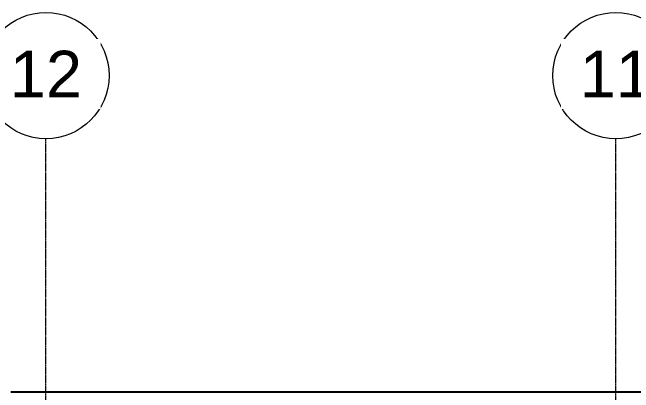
# Model space of a CAD drawing. Header units: inches. Extents: x 20426 to 36348, y -461 to 673.
# Drawn here: x 32367.2 to 32682.2, y 445.1 to 637.8 of the extents above; entities that cross this region are included whole.
import ezdxf

# ---------------------------------------------------------------- set-up
doc = ezdxf.new("R2010")
doc.units = ezdxf.units.IN
doc.header["$MEASUREMENT"] = 0
doc.linetypes.add('Grid Line 1_2_', pattern=[0.875, 0.5, -0.125, 0.125, -0.125])
for name, color, linetype, lineweight in [('A-ROOF', 132, 'Continuous', 13), ('A-WALL', 113, 'Continuous', 13), ('S-GRID', 1, 'Continuous', 9), ('S-GRID-IDEN', 1, 'Continuous', 9)]:
    doc.layers.add(name, color=color, linetype=linetype, lineweight=lineweight)
doc.styles.add('Arial_1', font='arial.ttf', dxfattribs={"height": 23.60479})

# ---------------------------------------------------------------- blocks, each defined once
blk = doc.blocks.new('Grid - Grid Head - Circle-14747-Elevation - North')
at = {"layer": 'S-GRID-IDEN'}
blk.add_circle((-22796.39, 605.76), 32, dxfattribs=at)

msp = doc.modelspace()

# ---------------------------------------------------------------- hatches: boundary and pattern name
at = {"layer": 'A-ROOF', "transparency": 33554611}
msp.add_hatch(color=256, dxfattribs=at).paths.add_polyline_path([(33990.57, 445.1), (35577.32, 445.1), (35577.32, 445.57), (32366.38, 445.57), (32366.38, 445.1), (33957.32, 445.1)], flags=0)

# ---------------------------------------------------------------- linework, layer by layer
at = {"layer": 'A-ROOF'}
msp.add_line((32366.38, 445.57), (35577.32, 445.57), dxfattribs=at)
at = {"layer": 'A-WALL'}
msp.add_line((35576.82, 445.1), (32366.38, 445.1), dxfattribs=at)
at = {"layer": 'S-GRID', "linetype": 'Grid Line 1_2_'}
for p, q in [((32384.17, -132), (32384.17, 573.76)), ((32673.17, -132), (32673.17, 573.76))]:
    msp.add_line(p, q, dxfattribs=at)

# ---------------------------------------------------------------- block references
at = {"layer": 'S-GRID-IDEN'}
for p in [(55180.56, 0), (55469.56, 0)]:
    msp.add_blockref('Grid - Grid Head - Circle-14747-Elevation - North', p, dxfattribs=at)

# ---------------------------------------------------------------- next in the draw order: texts
at = {"layer": 'S-GRID-IDEN', "char_height": 23.605, "width": 43.776, "attachment_point": 2, "line_spacing_factor": 0.938532, "style": 'Arial_1', "bg_fill": 3, "box_fill_scale": 1.25, "bg_fill_color": 0, "bg_fill_transparency": 0}
for s, insert in [('12', (32384.16, 618.35)), ('11', (32673.16, 618.35))]:
    msp.add_mtext(s, dxfattribs=dict(at, insert=insert))

doc.saveas('drawing.dxf')
